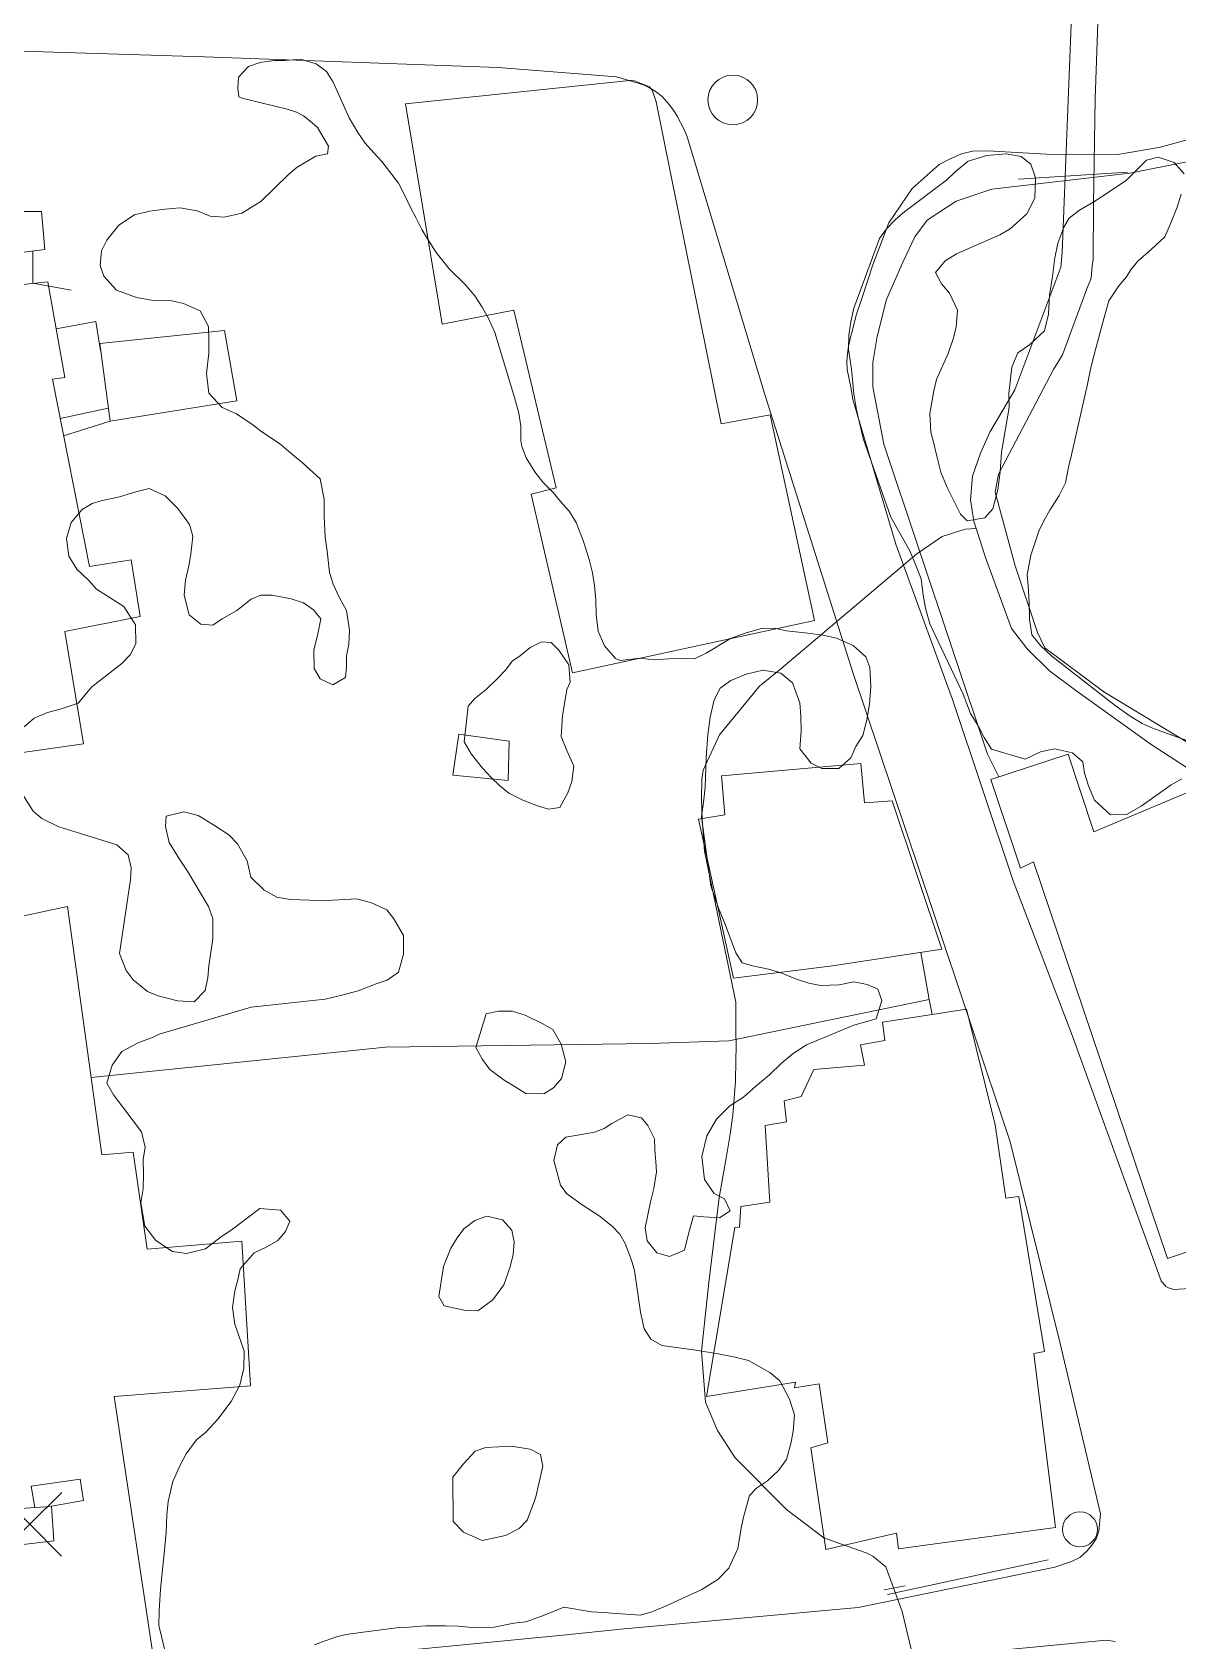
# Model space of a CAD drawing. Header units: metres. Extents: x 4652992 to 4879070, y 2074171 to 2309877.
# Drawn here: x 4654359.8 to 4654410.6, y 2308256 to 2308327.3 of the extents above; entities that cross this region are included whole.
import ezdxf

# ---------------------------------------------------------------- set-up
doc = ezdxf.new("R2010")
doc.units = ezdxf.units.M
doc.header["$MEASUREMENT"] = 0
for name, color, linetype, lineweight in [('Level 1', 2, 'Continuous', 0), ('Level 18', 5, 'Continuous', 0), ('Level 2', 6, 'Continuous', 0), ('Level 28', 5, 'Continuous', 0), ('Level 30', 5, 'Continuous', 0), ('Level 31', 38, 'Continuous', 0), ('Level 35', 4, 'Continuous', 0), ('Level 37', 3, 'Continuous', 0), ('Level 39', 9, 'Continuous', 0), ('Level 40', 1, 'Continuous', 0), ('Level 45', 9, 'Continuous', 0), ('Level 47', 6, 'Continuous', 0), ('Level 61', 4, 'Continuous', 0), ('Level 62', 4, 'Continuous', 0)]:
    doc.layers.add(name, color=color, linetype=linetype, lineweight=lineweight)

# ---------------------------------------------------------------- blocks, each defined once
blk = doc.blocks.new('POSTE_1')
at = {"layer": 'Level 61'}
blk.add_circle((-4.7e-05, -1.9e-05, -2.4e-05), 0.770001, dxfattribs=at)
blk = doc.blocks.new('AL_1')
at = {"layer": 'Level 45'}
blk.add_circle((2.1e-05, 1.3e-05, 3e-05), 1.100002, dxfattribs=at)
blk = doc.blocks.new('COTA_10')
at = {"layer": 'Level 39'}
for p, q in [((-1.408444, 1.419518, 3.9e-05), (1.3e-05, -4e-06, 3.9e-05)), ((1.419535, 1.408453, 3.9e-05), (1.3e-05, -4e-06, 3.9e-05)), ((1.3e-05, -4e-06, 3.9e-05), (-1.419509, -1.408461, 3.9e-05)), ((1.3e-05, -4e-06, 3.9e-05), (1.40847, -1.419526, 3.9e-05))]:
    blk.add_line(p, q, dxfattribs=at)

msp = doc.modelspace()

# ---------------------------------------------------------------- linework, layer by layer
at = {"layer": 'Level 1'}
msp.add_polyline3d([(4654398.950934, 2308254.923819, 1336.8), (4654398.374009, 2308257.320924, 1336.8), (4654397.649095, 2308259.304504, 1336.8), (4654397.079247, 2308259.783915, 1336.8), (4654396.781308, 2308259.923311, 1336.8), (4654395.650817, 2308260.325982, 1336.8), (4654394.911044, 2308260.586343, 1336.8), (4654393.260161, 2308261.846301, 1336), (4654390.981708, 2308264.14384, 1335.56), (4654390.188856, 2308265.349305, 1335.36), (4654389.65707, 2308266.612869, 1335.34), (4654389.4858, 2308268.864647, 1335.32), (4654389.8047, 2308271.90423, 1335.24), (4654390.274862, 2308275.673415, 1335.24), (4654390.593268, 2308277.509494, 1335.16), (4654390.750138, 2308278.491353, 1335.16), (4654390.875495, 2308279.321211, 1335.08), (4654390.98698, 2308280.83486, 1335), (4654391.00544, 2308281.749669, 1334.98), (4654391.023776, 2308282.363602, 1334.98), (4654391.001268, 2308283.080811, 1334.98), (4654391.001515, 2308283.682563, 1334.98), (4654391.011215, 2308284.329915, 1334.98), (4654389.613616, 2308291.026302, 1334.98), (4654389.517484, 2308292.439376, 1334.98), (4654389.484827, 2308293.332842, 1334.98), (4654389.50877, 2308294.199032, 1334.98), (4654389.56398, 2308294.615471, 1334.98), (4654390.28242, 2308296.178876, 1335), (4654392.053199, 2308298.339079, 1334.84), (4654393.007261, 2308299.11232, 1334.78), (4654399.029593, 2308304.208829, 1334), (4654400.157686, 2308304.97859, 1333), (4654401.172857, 2308305.30056, 1332), (4654401.657716, 2308305.332344, 1331.765719)], dxfattribs=at)
at = {"layer": 'Level 18', "color": 30}
for points in [[(4654353.624977, 2308326.665262, 1340.453498), (4654367.465198, 2308326.241093, 1337.213498), (4654380.48285, 2308325.763463, 1334.773498), (4654385.724879, 2308325.34538, 1334.343498), (4654386.726108, 2308325.058144, 1334.263498), (4654386.93931, 2308324.982812, 1334.213498), (4654387.181246, 2308324.863541, 1334.183498), (4654387.438854, 2308324.710663, 1334.163498), (4654387.748182, 2308324.478695, 1334.143498), (4654388.041289, 2308324.136544, 1334.133498), (4654388.242956, 2308323.866726, 1334.123498), (4654388.415359, 2308323.60309, 1334.103498), (4654388.724096, 2308323.015271, 1334.103498), (4654388.845796, 2308322.69418, 1334.103498), (4654392.298404, 2308311.262884, 1334.053498), (4654396.21489, 2308298.900466, 1334.633498), (4654399.704799, 2308288.488569, 1335.28572), (4654403.166768, 2308278.146604, 1336.129534), (4654405.384505, 2308269.211123, 1336.936035), (4654407.171688, 2308261.658887, 1337.533457), (4654407.097853, 2308260.894368, 1337.613457), (4654406.975497, 2308260.541517, 1337.613457), (4654406.82286, 2308260.331394, 1337.623457), (4654406.571955, 2308260.020845, 1337.623457), (4654406.253637, 2308259.716963, 1337.623457), (4654405.878382, 2308259.538717, 1337.633457), (4654405.144093, 2308259.292407, 1337.683457), (4654396.423772, 2308257.510949, 1338.125769)], [(4654412.60824, 2308323.002034, 1334.676035), (4654409.83243, 2308322.229518, 1334.476035), (4654407.94371, 2308321.899787, 1334.366035), (4654404.774436, 2308321.919632, 1334.216035), (4654402.157481, 2308322.060695, 1334.106035), (4654401.490669, 2308322.048571, 1334.036035), (4654401.00963, 2308321.935289, 1334.026035), (4654400.449701, 2308321.677049, 1334.006035), (4654400.015177, 2308321.461438, 1333.996035), (4654398.817363, 2308320.391575, 1333.976035), (4654397.782615, 2308318.87878, 1333.986035), (4654397.084743, 2308317.009298, 1333.916035), (4654396.599778, 2308315.572047, 1333.996035), (4654396.337101, 2308314.780696, 1334.006035), (4654396.173771, 2308314.122247, 1334.016035), (4654396.088038, 2308313.809293, 1334.016035), (4654396.004603, 2308313.403422, 1334.016035), (4654395.954067, 2308313.075274, 1334.016035), (4654395.925641, 2308312.742421, 1334.026035), (4654395.942198, 2308312.369184, 1334.036035), (4654396.113567, 2308311.516261, 1334.056035), (4654396.193029, 2308311.044909, 1334.066035), (4654398.103684, 2308304.630412, 1334.436035), (4654400.604966, 2308297.751303, 1334.726035), (4654403.301663, 2308289.713761, 1335.346035), (4654405.925813, 2308282.831607, 1335.836035), (4654409.86147, 2308271.990824, 1337.006035), (4654410.062235, 2308271.731328, 1336.996035), (4654410.180977, 2308271.667438, 1336.996035), (4654410.414913, 2308271.594657, 1336.966035), (4654413.037913, 2308271.767727, 1337.066035)], [(4654396.423772, 2308257.510949, 1338.125769), (4654386.053983, 2308256.55651, 1339.366922), (4654383.492595, 2308256.293447, 1339.565571), (4654376.7943, 2308255.638841, 1341.581573), (4654371.059088, 2308254.947786, 1343.714359), (4654361.768274, 2308253.960656, 1347.074127), (4654351.425136, 2308253.132041, 1350.577926)], [(4654407.8246, 2308256.0005, 1337.724882), (4654407.41793, 2308256.055716, 1337.724882), (4654399.086617, 2308255.265726, 1337.831976)]]:
    msp.add_polyline3d(points, dxfattribs=at)
at = {"layer": 'Level 2'}
for points in [[(4654413.950868, 2308292.81631, 1332), (4654409.415277, 2308295.759366, 1331.98), (4654406.011398, 2308298.198112, 1331.96), (4654404.909112, 2308299.023544, 1331.91), (4654403.915203, 2308300.002361, 1331.89), (4654403.23093, 2308300.891248, 1331.86), (4654402.076075, 2308304.036552, 1331.83), (4654401.555416, 2308305.649202, 1331.75), (4654401.406302, 2308306.599357, 1331.73), (4654401.499741, 2308307.643388, 1331.72), (4654401.850694, 2308308.660896, 1331.72), (4654402.268218, 2308309.594368, 1331.72), (4654403.368521, 2308311.478757, 1331.71), (4654405.409198, 2308316.906385, 1331.71), (4654405.471145, 2308317.566218, 1331.72), (4654406.103533, 2308333.666521, 1331)], [(4654414.422938, 2308293.793058, 1332), (4654410.345416, 2308296.254631, 1331.982125), (4654407.311051, 2308298.087628, 1331.968438), (4654404.70637, 2308300.04481, 1331.913488), (4654404.382245, 2308300.715617, 1331.913488), (4654403.394564, 2308303.674785, 1331.844154), (4654402.508145, 2308306.936986, 1331.740659), (4654402.648071, 2308307.735194, 1331.740659), (4654405.093292, 2308312.368885, 1331.71), (4654405.489049, 2308313.032344, 1331.71), (4654406.560414, 2308315.955679, 1331.71), (4654406.751506, 2308316.428678, 1331.71), (4654406.801559, 2308316.971327, 1331.71), (4654406.842015, 2308317.253533, 1331.71), (4654406.862194, 2308319.710723, 1331.594361), (4654406.926935, 2308324.378888, 1331.411807), (4654407.196393, 2308331.981644, 1331.0889)]]:
    msp.add_polyline3d(points, dxfattribs=at)
at = {"layer": 'Level 28'}
msp.add_line((4654404.843054, 2308259.619232, 1337.893184), (4654397.735525, 2308258.079912, 1338.268184), dxfattribs=at)
at = {"layer": 'Level 30', "color": 1}
for points in [[(4654394.488791, 2308301.253533, 1336.170047), (4654383.765071, 2308298.936532, 1336.270047), (4654381.935346, 2308306.850794, 1336.200047), (4654383.051029, 2308307.126906, 1336.260047), (4654381.175842, 2308315.011971, 1336.800047), (4654377.998579, 2308314.388423, 1337.080047), (4654376.36832, 2308324.147817, 1337.130047), (4654386.440096, 2308325.197174, 1336.760047), (4654387.180562, 2308324.900389, 1336.740047), (4654387.3057, 2308324.757353, 1336.740047), (4654387.481709, 2308324.238477, 1336.740047), (4654390.355208, 2308309.96689, 1336.180047), (4654392.528509, 2308310.360546, 1336.060047), (4654394.488791, 2308301.253533, 1336.170047)], [(4654359.370558, 2308319.378847, 1346.670047), (4654360.239092, 2308319.383707, 1346.600047), (4654360.383097, 2308317.695633, 1346.590047), (4654359.099221, 2308317.529881, 1346.720047)], [(4654353.930592, 2308315.555291, 1352.510047), (4654360.514702, 2308316.26636, 1352.140047), (4654361.26921, 2308312.023101, 1352.210047), (4654360.726548, 2308311.941854, 1352.100047), (4654362.359323, 2308303.640161, 1350.010047), (4654364.218619, 2308303.932981, 1349.870047), (4654364.61811, 2308301.42238, 1349.880047), (4654361.272171, 2308300.765537, 1350.330047), (4654362.103912, 2308295.790158, 1349.930047), (4654357.319765, 2308295.098124, 1350.520047)], [(4654400.138561, 2308286.682393, 1337.300047), (4654395.297593, 2308285.942794, 1337.950047), (4654390.911551, 2308285.393258, 1337.030047), (4654389.352808, 2308292.450507, 1336.970047), (4654390.525786, 2308292.6433, 1337.030047), (4654390.372078, 2308294.363434, 1336.300047), (4654396.542558, 2308294.906576, 1336.370047), (4654396.717004, 2308293.174308, 1337.200047), (4654397.936002, 2308293.256717, 1337.100047), (4654400.138561, 2308286.682393, 1337.300047)], [(4654410.131839, 2308272.97018, 1338.589491), (4654404.192643, 2308290.555245, 1337.549491), (4654403.616953, 2308290.27514, 1337.499491), (4654402.307215, 2308294.209143, 1336.809491), (4654405.738097, 2308295.322616, 1336.629491), (4654406.877161, 2308291.8886, 1337.779491), (4654411.871712, 2308293.985217, 1337.879491), (4654412.471934, 2308292.141883, 1337.999491), (4654415.109697, 2308291.204547, 1337.739491), (4654416.307946, 2308291.623409, 1337.399491), (4654417.71733, 2308287.575536, 1337.669491), (4654417.072727, 2308287.37187, 1337.819491), (4654418.238702, 2308284.024926, 1338.669491), (4654420.200754, 2308284.800023, 1338.219491), (4654422.885781, 2308277.266023, 1338.239491), (4654410.131839, 2308272.97018, 1338.589491)], [(4654359.168105, 2308288.107142, 1351.020047), (4654361.393369, 2308288.57882, 1351.580047), (4654362.912048, 2308277.573649, 1352.080047), (4654364.297261, 2308277.680315, 1352.000047), (4654364.919734, 2308273.389606, 1355.510047), (4654369.112285, 2308273.73948, 1354.500047), (4654369.503364, 2308267.327648, 1354.480047), (4654363.459886, 2308266.86402, 1355.800047), (4654365.178555, 2308255.44739, 1352.610047), (4654350.994276, 2308254.322812, 1353.300047)], [(4654405.177436, 2308261.053791, 1339.070047), (4654398.213423, 2308260.106949, 1339.070047), (4654398.131232, 2308260.794786, 1339.040047), (4654395.002079, 2308260.069487, 1338.180047), (4654394.338144, 2308264.58712, 1338.290047), (4654395.084422, 2308264.79918, 1338.590047), (4654394.70264, 2308267.415319, 1341.680047), (4654393.61395, 2308267.23715, 1341.600047), (4654393.648262, 2308267.499615, 1341.620047), (4654389.713795, 2308266.859878, 1337.870047), (4654390.969183, 2308274.346937, 1337.740047), (4654391.16624, 2308274.359202, 1337.770047), (4654391.237232, 2308275.284361, 1336.920047), (4654392.51555, 2308275.476366, 1337.310047), (4654392.30357, 2308278.865757, 1337.230047), (4654393.257874, 2308279.033818, 1337.490047), (4654393.14409, 2308279.967233, 1337.460047), (4654393.900375, 2308280.154058, 1337.610047), (4654394.466659, 2308281.352069, 1337.650047), (4654396.709897, 2308281.548056, 1337.910047), (4654396.540215, 2308282.43935, 1337.950047), (4654397.608234, 2308282.629597, 1338.070047), (4654397.501528, 2308283.453627, 1338.010047), (4654401.235047, 2308284.027977, 1338.120047), (4654402.495473, 2308278.898681, 1338.310047), (4654402.970766, 2308275.646256, 1341.380047), (4654403.553548, 2308275.715651, 1341.160047), (4654404.690433, 2308268.855438, 1341.070047), (4654404.210048, 2308268.756678, 1341.210047), (4654405.177436, 2308261.053791, 1339.070047)], [(4654360.787456, 2308260.466545, 1352.580047), (4654358.690634, 2308260.201306, 1352.590047), (4654358.487358, 2308261.826556, 1352.420047), (4654359.942742, 2308261.941, 1352.360047), (4654359.775132, 2308262.88812, 1352.410047), (4654361.955647, 2308263.188419, 1352.450047), (4654362.094151, 2308262.247449, 1352.510047), (4654360.686548, 2308262.002353, 1352.450047), (4654360.787456, 2308260.466545, 1352.580047)]]:
    msp.add_polyline3d(points, dxfattribs=at)
msp.add_3dface([(4654363.274411, 2308310.090499, 1346.580047), (4654362.818265, 2308313.52485, 1345.880047), (4654368.353848, 2308314.109114, 1345.590047), (4654368.901328, 2308310.988388, 1346.370047)], dxfattribs=at)
at = {"layer": 'Level 31'}
for p, q in [((4654363.19898, 2308310.658422, 1346.464291), (4654361.068166, 2308310.204931, 1346.754291)), ((4654363.274411, 2308310.090499, 1346.580047), (4654361.22031, 2308309.431369, 1346.740047))]:
    msp.add_line(p, q, dxfattribs=at)
msp.add_3dface([(4654380.92448, 2308294.152421, 1344.346102), (4654378.474203, 2308294.395339, 1344.326102), (4654378.730818, 2308296.21232, 1344.346102), (4654380.966729, 2308295.907437, 1344.186102)], dxfattribs=at)
at = {"layer": 'Level 35'}
for p, q in [((4654359.860855, 2308317.62821, 1346.642926), (4654359.857869, 2308316.195424, 1346.062927)), ((4654359.857869, 2308316.195424, 1346.062927), (4654361.559194, 2308315.89594, 1345.992927)), ((4654360.688033, 2308261.979734, 1352.451961), (4654359.942742, 2308261.941, 1352.360046))]:
    msp.add_line(p, q, dxfattribs=at)
at = {"layer": 'Level 37'}
msp.add_line((4654399.569905, 2308284.459817, 1336.668339), (4654399.708686, 2308283.793168, 1336.868339), dxfattribs=at)
for points in [[(4654438.344926, 2308327.390331, 1341.705477), (4654431.884416, 2308328.452764, 1341.525477), (4654427.327845, 2308327.281431, 1339.545477), (4654419.892929, 2308324.923293, 1337.365477), (4654411.074106, 2308321.587953, 1336.005477), (4654408.468633, 2308321.071795, 1335.745477), (4654402.350211, 2308320.371786, 1335.605477), (4654400.768866, 2308319.839592, 1335.865477), (4654399.492063, 2308318.994662, 1335.805477), (4654398.940171, 2308318.259271, 1335.745477), (4654398.417073, 2308317.161207, 1335.685477), (4654397.685367, 2308315.471859, 1335.585477), (4654397.277299, 2308313.837776, 1335.565477), (4654397.084663, 2308312.685011, 1335.625477), (4654397.078541, 2308311.601139, 1335.665477), (4654397.560903, 2308309.064778, 1335.705477), (4654402.168341, 2308295.327438, 1335.785477), (4654402.665164, 2308294.325314, 1335.735583)], [(4654362.439575, 2308280.997441, 1348.40834), (4654375.484071, 2308282.336381, 1345.12834), (4654387.199453, 2308282.496838, 1337.68834), (4654390.703803, 2308282.624796, 1336.12834), (4654399.569905, 2308284.459817, 1336.66834), (4654399.20143, 2308286.539219, 1336.52834)]]:
    msp.add_polyline3d(points, dxfattribs=at)
at = {"layer": 'Level 40', "color": 3}
for points in [[(4654359.471655, 2308296.537057, 1351.770038), (4654359.907766, 2308296.92845, 1351.750038), (4654360.511533, 2308297.178643, 1351.750038), (4654361.06098, 2308297.319428, 1351.750038), (4654361.866973, 2308297.587333, 1351.750038), (4654362.466043, 2308298.306951, 1351.750038), (4654363.804446, 2308299.338781, 1351.750038), (4654364.182202, 2308299.742505, 1351.750038), (4654364.412051, 2308300.237925, 1351.750038), (4654364.406692, 2308301.055037, 1351.610038), (4654363.883313, 2308301.875831, 1351.410038), (4654362.677169, 2308302.644453, 1351.470038), (4654362.331535, 2308303.019699, 1351.450038), (4654361.800514, 2308303.524783, 1351.430038), (4654361.45197, 2308304.097084, 1351.390038), (4654361.34965, 2308304.889351, 1351.290038), (4654361.54741, 2308305.587991, 1351.110038), (4654362.038965, 2308306.164108, 1350.910038), (4654362.479112, 2308306.433763, 1350.770038), (4654362.887831, 2308306.558951, 1350.510038), (4654363.689557, 2308306.737094, 1350.010038), (4654364.424624, 2308306.959544, 1349.730038), (4654365.006391, 2308307.10861, 1349.550038), (4654365.71271, 2308306.778036, 1349.410038), (4654366.27807, 2308306.220365, 1349.310038), (4654366.79427, 2308305.506863, 1349.370038), (4654366.941713, 2308304.992165, 1349.390038), (4654366.859539, 2308304.193549, 1349.470038), (4654366.76099, 2308303.670386, 1349.610038), (4654366.62271, 2308303.034732, 1349.690038), (4654366.554231, 2308302.369219, 1349.830038), (4654366.778423, 2308301.505868, 1349.830038), (4654367.299123, 2308301.09363, 1349.690038), (4654367.836892, 2308301.040443, 1349.370038), (4654368.251004, 2308301.330709, 1348.830038), (4654368.894502, 2308301.693393, 1348.630038), (4654369.537106, 2308302.192262, 1348.630038), (4654369.958397, 2308302.375237, 1348.330038), (4654370.461828, 2308302.374637, 1348.030038), (4654371.296536, 2308302.213375, 1347.830038), (4654371.85293, 2308302.035367, 1347.550038), (4654372.287221, 2308301.71694, 1347.530038), (4654372.615123, 2308301.330329, 1347.530038), (4654372.485147, 2308300.6627, 1347.490038), (4654372.310279, 2308299.929002, 1347.510038), (4654372.31878, 2308299.126337, 1347.590038), (4654372.584059, 2308298.662294, 1347.630038), (4654373.153918, 2308298.405887, 1347.610038), (4654373.7119, 2308298.726197, 1347.410038), (4654373.754112, 2308299.200821, 1347.150038), (4654373.752557, 2308299.684693, 1347.010038), (4654373.851107, 2308300.207856, 1346.930038), (4654373.892425, 2308300.818665, 1346.770038), (4654373.762052, 2308301.692414, 1346.570038), (4654373.434382, 2308302.290526, 1346.510038), (4654373.161924, 2308302.861861, 1346.530038), (4654372.999892, 2308303.379641, 1346.530038), (4654372.899822, 2308304.322541, 1346.530038), (4654372.806698, 2308304.946647, 1346.250038), (4654372.76184, 2308305.862769, 1346.030038), (4654372.761642, 2308306.633458, 1345.930038), (4654372.590645, 2308307.530902, 1345.850038), (4654371.787828, 2308308.259633, 1346.130038), (4654371.192166, 2308308.748154, 1346.190038), (4654370.778749, 2308309.092391, 1346.270038), (4654370.008021, 2308309.617902, 1346.510038), (4654369.602907, 2308309.930163, 1346.530038), (4654368.884249, 2308310.414451, 1346.670038), (4654368.241446, 2308310.686272, 1346.770038), (4654367.648034, 2308311.325424, 1346.790038), (4654367.546839, 2308312.193007, 1346.750038), (4654367.651012, 2308313.09275, 1346.730038), (4654367.66001, 2308313.695278, 1346.730038), (4654367.633545, 2308314.275078, 1346.710038), (4654367.266376, 2308314.972201, 1346.650038), (4654366.527737, 2308315.294492, 1346.650038), (4654366.02027, 2308315.416831, 1346.650038), (4654365.110368, 2308315.442874, 1346.650038), (4654364.450727, 2308315.567145, 1346.590038), (4654363.559914, 2308315.891369, 1346.530038), (4654363.007125, 2308316.506827, 1346.490038), (4654362.835665, 2308316.981268, 1346.410038), (4654362.901001, 2308317.632335, 1346.410038), (4654363.127707, 2308318.113307, 1346.410038), (4654363.667296, 2308318.76994, 1346.410038), (4654364.361971, 2308319.227585, 1346.050038), (4654365.022969, 2308319.390132, 1345.890038), (4654365.700573, 2308319.488726, 1345.790038), (4654366.383338, 2308319.540898, 1345.730038), (4654367.133655, 2308319.412578, 1345.710038), (4654367.706656, 2308319.170617, 1345.950038), (4654368.338245, 2308319.127828, 1346.050038), (4654369.110792, 2308319.312136, 1346.010038), (4654369.955623, 2308319.828718, 1345.870038), (4654371.191011, 2308321.018311, 1345.650038), (4654371.567642, 2308321.346719, 1345.530038), (4654372.391598, 2308321.83749, 1345.290038), (4654372.917029, 2308321.938017, 1344.970038), (4654372.960134, 2308322.276456, 1344.590038), (4654372.469075, 2308323.105532, 1344.370038), (4654372.136906, 2308323.40238, 1343.810038), (4654371.847378, 2308323.614664, 1343.390038), (4654371.533834, 2308323.786691, 1342.910038), (4654371.120185, 2308323.919426, 1342.630038), (4654369.309149, 2308324.36254, 1342.610038), (4654369.049692, 2308324.432473, 1342.050038), (4654368.979891, 2308324.462333, 1341.450038), (4654368.941748, 2308324.848161, 1340.830038), (4654368.969371, 2308325.325868, 1340.650038), (4654369.40975, 2308325.807024, 1340.630038), (4654369.921716, 2308325.98595, 1340.570038), (4654370.549268, 2308326.064899, 1340.330038), (4654371.023522, 2308326.070464, 1340.130038), (4654371.70943, 2308326.137083, 1339.730038), (4654372.411713, 2308325.928248, 1339.590038), (4654372.872039, 2308325.58921, 1339.590038), (4654373.163353, 2308325.104555, 1339.590038), (4654373.874567, 2308323.533867, 1339.690038), (4654374.251165, 2308322.880085, 1339.750038), (4654374.574799, 2308322.403711, 1339.890038), (4654374.96936, 2308321.972794, 1339.990038), (4654375.314993, 2308321.597548, 1340.050038), (4654376.052938, 2308320.640752, 1340.210038), (4654376.346269, 2308320.095228, 1340.290038), (4654376.595835, 2308319.558951, 1340.430038), (4654376.843382, 2308319.083544, 1340.630038), (4654377.099233, 2308318.576161, 1340.950038), (4654377.344762, 2308318.161624, 1341.230038), (4654377.73393, 2308317.565628, 1341.210038), (4654378.319932, 2308316.822266, 1341.190038), (4654379.012324, 2308316.147089, 1341.450038), (4654379.434937, 2308315.634691, 1341.590038), (4654379.770018, 2308315.140788, 1341.690038), (4654380.066492, 2308314.60971, 1341.750038), (4654380.332664, 2308314.009482, 1341.830038), (4654381.202966, 2308311.135878, 1342.050038), (4654381.388784, 2308310.446853, 1342.050038), (4654381.476747, 2308309.86917, 1342.050038), (4654381.476052, 2308309.234666, 1341.990038), (4654381.524748, 2308308.967494, 1341.510038), (4654381.7191, 2308308.457995, 1341.510038), (4654382.105126, 2308307.847552, 1341.510038), (4654382.461081, 2308307.379461, 1341.510038), (4654382.910854, 2308306.921766, 1341.130038), (4654383.235613, 2308306.520709, 1340.510038), (4654383.615585, 2308306.092874, 1339.890038), (4654383.932933, 2308305.587608, 1339.670038), (4654384.248926, 2308304.795524, 1339.670038), (4654384.508581, 2308303.954901, 1339.490038), (4654384.654899, 2308303.364887, 1339.230038), (4654384.746005, 2308302.80165, 1339.110038), (4654384.806808, 2308302.169262, 1339.070038), (4654384.814417, 2308301.502782, 1339.010038), (4654384.914719, 2308300.771384, 1338.990038), (4654385.186052, 2308300.124733, 1338.990038), (4654385.675324, 2308299.568028, 1338.990038), (4654385.884729, 2308299.478449, 1338.530038), (4654386.776005, 2308299.577227, 1338.290038), (4654387.354399, 2308299.500345, 1338.230038), (4654388.022575, 2308299.5556, 1338.150038), (4654388.652145, 2308299.573679, 1338.110038), (4654389.181612, 2308299.552468, 1338.110038), (4654389.694703, 2308299.80671, 1338.030038), (4654390.766901, 2308300.456578, 1337.910038), (4654391.461344, 2308300.702722, 1337.910038), (4654392.143216, 2308300.891079, 1337.910038), (4654392.72902, 2308300.918406, 1337.850038), (4654393.251076, 2308300.792985, 1337.850038), (4654394.203619, 2308300.682378, 1337.850038), (4654394.858099, 2308300.60453, 1337.810038), (4654395.470831, 2308300.47506, 1337.770038), (4654396.206328, 2308300.138322, 1337.710038), (4654396.769669, 2308299.64152, 1337.690038), (4654396.941129, 2308299.167079, 1337.670038), (4654396.987112, 2308298.326273, 1337.710038), (4654396.937258, 2308297.535938, 1337.730038), (4654396.818728, 2308296.850779, 1337.750038), (4654396.635557, 2308296.149057, 1337.750038), (4654396.332763, 2308295.669051, 1337.790038), (4654396.099772, 2308295.159185, 1337.790038), (4654395.57186, 2308294.696524, 1337.850038), (4654394.822436, 2308294.688659, 1337.890038), (4654394.340111, 2308294.926571, 1337.890038), (4654393.851963, 2308295.558591, 1337.930038), (4654393.90496, 2308296.363373, 1337.950038), (4654393.894208, 2308297.015406, 1337.950038), (4654393.838566, 2308297.601371, 1337.950038), (4654393.526841, 2308298.483218, 1337.950038), (4654393.009284, 2308298.909902, 1337.970038), (4654392.200611, 2308299.050553, 1338.050038), (4654391.460384, 2308298.874526, 1338.170038), (4654390.788834, 2308298.593323, 1338.250038), (4654390.318384, 2308298.254518, 1338.370038), (4654390.053072, 2308297.73637, 1338.630038), (4654389.868776, 2308296.959332, 1338.930038), (4654389.760567, 2308296.181328, 1339.450038), (4654389.695893, 2308295.182575, 1339.510038), (4654389.652754, 2308293.861945, 1339.510038), (4654389.594829, 2308293.315088, 1339.530038), (4654389.489762, 2308292.55153, 1339.690038), (4654389.906453, 2308289.48667, 1339.690038), (4654390.239946, 2308288.494449, 1339.710038), (4654390.550778, 2308287.748787, 1339.690038), (4654391.015338, 2308286.517321, 1339.630038), (4654391.286902, 2308286.082172, 1339.630038), (4654391.744318, 2308285.940188, 1339.450038), (4654392.462314, 2308285.803587, 1339.170038), (4654393.047886, 2308285.619413, 1338.930038), (4654393.650065, 2308285.371287, 1338.830038), (4654394.250226, 2308285.184031, 1338.610038), (4654394.760836, 2308285.076139, 1338.430038), (4654395.58949, 2308285.097485, 1338.170038), (4654396.244202, 2308285.231138, 1338.090038), (4654396.830899, 2308285.12228, 1338.090038), (4654397.304921, 2308284.916345, 1338.050038), (4654397.484684, 2308284.409928, 1338.050038), (4654397.232605, 2308283.601881, 1338.110038), (4654396.238974, 2308283.31318, 1338.170038), (4654394.14195, 2308282.441645, 1338.190038), (4654393.553665, 2308282.052185, 1338.190038), (4654393.035182, 2308281.632864, 1338.190038), (4654392.494699, 2308281.112417, 1338.190038), (4654391.87813, 2308280.592936, 1338.190038), (4654391.350218, 2308280.130276, 1338.250038), (4654390.747345, 2308279.743897, 1337.990038), (4654390.158828, 2308279.142935, 1337.990038), (4654389.723379, 2308278.403855, 1337.970038), (4654389.496209, 2308277.49988, 1337.710038), (4654389.624333, 2308276.475499, 1337.550038), (4654390.054125, 2308275.855809, 1337.450038), (4654390.507272, 2308275.624063, 1337.290038), (4654390.756838, 2308275.087786, 1337.230038), (4654390.278085, 2308274.780957, 1337.210038), (4654389.584999, 2308274.82163, 1337.210038), (4654389.137905, 2308274.870768, 1337.490038), (4654388.930716, 2308274.128789, 1337.550038), (4654388.728689, 2308273.340387, 1337.690038), (4654388.071727, 2308273.056102, 1337.870038), (4654387.51219, 2308273.219664, 1337.930038), (4654387.07813, 2308273.749592, 1338.010038), (4654386.990167, 2308274.327275, 1338.490038), (4654387.226996, 2308275.486092, 1338.570038), (4654387.370437, 2308276.075323, 1338.570038), (4654387.48695, 2308276.821351, 1338.690038), (4654387.461378, 2308277.264966, 1339.110038), (4654387.422342, 2308277.786979, 1339.270038), (4654387.406199, 2308278.273933, 1339.710038), (4654387.107706, 2308278.86588, 1340.130038), (4654386.831874, 2308279.211267, 1340.450038), (4654386.219142, 2308279.340737, 1340.730038), (4654385.511004, 2308278.96149, 1340.890038), (4654385.170961, 2308278.731126, 1341.250038), (4654384.741367, 2308278.580128, 1342.150038), (4654384.421306, 2308278.51176, 1342.630038), (4654383.992836, 2308278.436077, 1343.010038), (4654383.470549, 2308278.349996, 1343.010038), (4654383.108507, 2308278.018506, 1343.390038), (4654382.939924, 2308277.313701, 1343.410038), (4654383.236829, 2308276.223436, 1343.050038), (4654383.506375, 2308275.849156, 1342.690038), (4654384.192713, 2308275.356586, 1342.430038), (4654384.955138, 2308274.86305, 1342.370038), (4654385.527907, 2308274.409589, 1341.770038), (4654385.862094, 2308274.051871, 1341.510038), (4654386.107624, 2308273.637334, 1341.290038), (4654386.389278, 2308272.897837, 1341.250038), (4654386.520114, 2308272.447091, 1340.690038), (4654386.788039, 2308270.592302, 1340.030038), (4654386.94984, 2308269.86302, 1339.510038), (4654387.244296, 2308269.392812, 1339.230038), (4654387.734925, 2308269.122924, 1339.330038), (4654389.230398, 2308268.912707, 1339.350038), (4654390.231869, 2308268.74643, 1339.250038), (4654390.979043, 2308268.603663, 1339.290038), (4654391.570901, 2308268.448383, 1339.350038), (4654392.508392, 2308267.917855, 1339.370038), (4654392.962432, 2308267.549924, 1339.390038), (4654393.380547, 2308266.736262, 1339.630038), (4654393.610131, 2308266.037989, 1339.810038), (4654393.54367, 2308265.311606, 1340.310038), (4654393.441978, 2308264.773997, 1340.750038), (4654393.255664, 2308264.057828, 1340.810038), (4654392.905962, 2308263.572623, 1340.890038), (4654392.41037, 2308263.118244, 1341.110038), (4654391.928475, 2308262.796968, 1341.290038), (4654391.613342, 2308262.470676, 1341.530038), (4654391.344424, 2308261.515079, 1341.850038), (4654391.237571, 2308261.023892, 1341.950038), (4654391.101078, 2308260.115868, 1341.990038), (4654390.698842, 2308259.248884, 1342.170038), (4654390.208411, 2308258.748082, 1342.350038), (4654389.502291, 2308258.307966, 1342.530038), (4654387.890073, 2308257.560654, 1342.930038), (4654387.286306, 2308257.310461, 1343.130038), (4654386.780625, 2308257.160428, 1343.310038), (4654385.698801, 2308257.23791, 1343.610038), (4654385.143299, 2308257.279733, 1343.790038), (4654384.616976, 2308257.315391, 1343.830038), (4654383.378941, 2308257.516544, 1343.830038), (4654382.557234, 2308257.176405, 1343.830038), (4654381.698047, 2308256.874407, 1343.830038), (4654381.164313, 2308256.805856, 1343.830038), (4654380.304232, 2308256.640043, 1343.870038), (4654379.457847, 2308256.607334, 1344.070038), (4654378.724137, 2308256.671701, 1344.250038), (4654378.147761, 2308256.687714, 1344.390038), (4654377.278484, 2308256.690063, 1344.930038), (4654376.830265, 2308256.663885, 1345.290038), (4654376.393492, 2308256.620178, 1345.830038), (4654375.977594, 2308256.602282, 1346.190038), (4654374.264843, 2308256.374866, 1346.190038), (4654373.745698, 2308256.303233, 1346.890038), (4654373.360995, 2308256.218302, 1347.370038), (4654372.816709, 2308256.031095, 1347.850038), (4654372.33392, 2308255.846003, 1348.230038)], [(4654402.340755, 2308295.549839, 1336.667697), (4654402.017495, 2308296.067992, 1336.607697), (4654401.730549, 2308296.609454, 1336.547697), (4654401.407289, 2308297.127607, 1336.507697), (4654401.080939, 2308297.9875, 1336.427697), (4654399.611383, 2308301.105289, 1336.107697), (4654399.4198, 2308301.797072, 1336.087697), (4654399.313093, 2308302.377836, 1336.047697), (4654399.220708, 2308303.095097, 1336.027697), (4654398.999893, 2308303.653543, 1336.027697), (4654398.712361, 2308304.334663, 1335.967697), (4654397.870265, 2308305.831042, 1335.967697), (4654396.652403, 2308309.314067, 1335.967697), (4654396.354112, 2308310.586613, 1335.967697), (4654396.24357, 2308311.29222, 1335.967697), (4654396.139683, 2308312.384012, 1335.967697), (4654396.005233, 2308313.26523, 1336.007697), (4654396.019128, 2308313.897941, 1336.007697), (4654396.101071, 2308314.485215, 1336.027697), (4654396.234238, 2308315.092635, 1336.067697), (4654397.379821, 2308318.183052, 1336.067697), (4654397.692481, 2308318.612879, 1336.067697), (4654398.076439, 2308319.012085, 1336.047697), (4654398.498628, 2308319.372177, 1336.047697), (4654400.348133, 2308320.762955, 1336.047697), (4654400.725594, 2308321.132531, 1336.007697), (4654401.299534, 2308321.615484, 1335.987697), (4654402.132678, 2308321.857431, 1335.987697), (4654402.992978, 2308321.938582, 1335.987697), (4654403.652221, 2308321.814303, 1335.987697), (4654404.077341, 2308321.476101, 1335.987697), (4654404.288411, 2308320.873209, 1335.987697), (4654404.26078, 2308319.964342, 1335.987697), (4654403.907813, 2308319.279497, 1335.987697), (4654403.169129, 2308318.614422, 1335.987697), (4654402.703545, 2308318.34105, 1335.987697), (4654400.788811, 2308317.506736, 1335.987697), (4654400.283664, 2308317.195242, 1335.967697), (4654399.858814, 2308316.680677, 1335.967697), (4654400.122438, 2308316.175168, 1335.907697), (4654400.483343, 2308315.757559, 1335.907697), (4654400.832429, 2308315.001373, 1335.907697), (4654400.777641, 2308314.253302, 1335.907697), (4654400.634144, 2308313.741095, 1335.907697), (4654400.413441, 2308313.09022, 1335.907697), (4654399.908564, 2308311.925959, 1335.847697), (4654399.783224, 2308311.425405, 1335.787697), (4654399.610337, 2308310.423308, 1335.727697), (4654399.64692, 2308309.593848, 1335.607697), (4654399.788025, 2308309.098814, 1335.467697), (4654399.912889, 2308308.529705, 1335.327697), (4654400.086315, 2308307.826268, 1335.267697), (4654400.373848, 2308307.145148, 1335.187697), (4654400.95807, 2308305.967012, 1335.187697), (4654401.267166, 2308305.668916, 1334.907697), (4654402.044508, 2308305.798664, 1334.627697), (4654402.398648, 2308306.204192, 1334.487697), (4654402.6136, 2308307.042333, 1334.327697), (4654402.726107, 2308307.84018, 1334.267697), (4654402.77706, 2308308.713093, 1334.267697), (4654403.116338, 2308310.687659, 1334.307697), (4654403.112076, 2308311.308715, 1334.347697), (4654403.242898, 2308312.474771, 1334.407697), (4654403.508329, 2308313.116162, 1334.407697), (4654404.023219, 2308313.472101, 1334.587697), (4654404.689275, 2308314.090561, 1334.727697), (4654404.866582, 2308314.828157, 1334.867697), (4654404.911039, 2308315.67144, 1335.227697), (4654405.044951, 2308316.495756, 1335.667697), (4654405.149044, 2308317.326395, 1335.587697), (4654405.277046, 2308317.981422, 1335.707697), (4654405.540559, 2308318.685235, 1336.067697), (4654405.78384, 2308319.083262, 1336.347697), (4654406.235847, 2308319.437031, 1336.547697), (4654406.879753, 2308319.812126, 1336.827697), (4654407.591122, 2308320.281444, 1337.307697), (4654408.320647, 2308320.762415, 1337.127697), (4654408.801885, 2308321.24952, 1337.047697), (4654409.204, 2308321.66038, 1337.027697), (4654409.729807, 2308321.781448, 1336.967697), (4654410.429198, 2308321.555633, 1336.947697), (4654410.878226, 2308321.04182, 1336.867697)], [(4654410.742983, 2308320.140266, 1336.827697), (4654410.571586, 2308319.57196, 1336.807697), (4654410.299659, 2308318.900938, 1336.767697), (4654410.01932, 2308318.262708, 1336.667697), (4654409.410983, 2308317.694025, 1336.587697), (4654408.833795, 2308317.196257, 1336.387697), (4654408.534126, 2308316.825691, 1335.927697), (4654408.318746, 2308316.483763, 1335.587697), (4654407.982764, 2308316.089889, 1335.387697), (4654407.540343, 2308315.424011, 1335.287697), (4654407.256597, 2308314.414411, 1335.207697), (4654407.08062, 2308313.754053, 1334.927697), (4654406.87866, 2308312.975173, 1334.847697), (4654406.717592, 2308312.311653, 1334.687697), (4654406.587673, 2308311.719048, 1334.607697), (4654405.887443, 2308308.596215, 1334.587697), (4654405.752359, 2308308.051216, 1334.587697), (4654405.614614, 2308307.351744, 1334.627697), (4654405.335605, 2308306.790751, 1334.687697), (4654404.929498, 2308306.14818, 1334.767697), (4654404.673225, 2308305.690893, 1334.807697), (4654404.443522, 2308305.212468, 1334.807697), (4654404.083901, 2308304.141438, 1334.867697), (4654403.925337, 2308303.275838, 1335.027697), (4654403.970491, 2308302.770141, 1335.167697), (4654404.006488, 2308302.080341, 1335.407697), (4654404.026246, 2308301.316464, 1335.727697), (4654404.121879, 2308300.614018, 1335.407697), (4654404.502858, 2308300.145642, 1335.467697), (4654405.006356, 2308299.66679, 1335.547697), (4654407.820857, 2308297.488626, 1335.827697), (4654408.479942, 2308297.007793, 1335.867697), (4654409.019168, 2308296.691908, 1335.927697), (4654409.514998, 2308296.462744, 1335.947697), (4654412.596419, 2308295.359762, 1336.607697)], [(4654378.969767, 2308295.874497, 1345.78), (4654379.281111, 2308295.338468, 1345.72), (4654379.784471, 2308294.701143, 1345.66), (4654380.168113, 2308294.286309, 1345.66), (4654380.53516, 2308293.93565, 1345.6), (4654380.952383, 2308293.604706, 1345.56), (4654381.572287, 2308293.291536, 1345.1), (4654382.219451, 2308293.033262, 1344.72), (4654382.706996, 2308292.884595, 1344.2), (4654383.212709, 2308292.959573, 1344), (4654383.569065, 2308293.612132, 1343.68), (4654383.741312, 2308294.121658, 1343.56), (4654383.828216, 2308294.800904, 1343.34), (4654383.519239, 2308295.488092, 1343.28), (4654383.273873, 2308296.116322, 1343.16), (4654383.323632, 2308297.046083, 1343.14), (4654383.423971, 2308297.646656, 1343.14), (4654383.526286, 2308298.186147, 1343.06), (4654383.660609, 2308298.521707, 1342.6), (4654383.61397, 2308299.289875, 1342.56), (4654383.157625, 2308299.932418, 1342.6), (4654382.819815, 2308300.27689, 1342.78), (4654382.397858, 2308300.305516, 1343.08), (4654381.898075, 2308300.047291, 1343.42), (4654381.470201, 2308299.69802, 1343.72), (4654381.093686, 2308299.444042, 1343.94), (4654380.794217, 2308299.052433, 1344.16), (4654380.415335, 2308298.647297, 1344.28), (4654379.95388, 2308298.214135, 1344.48), (4654379.44857, 2308297.790254, 1344.64), (4654379.147124, 2308297.459728, 1344.92), (4654378.969767, 2308295.874497, 1345.78)], [(4654410.772311, 2308294.227163, 1337.767697), (4654410.295066, 2308293.971768, 1337.627697), (4654408.96503, 2308293.028981, 1337.407697), (4654408.321124, 2308292.653886, 1337.327697), (4654407.614492, 2308292.633175, 1337.227697), (4654406.898434, 2308293.281128, 1336.967697), (4654406.634223, 2308293.926295, 1336.827697), (4654406.461384, 2308294.490073, 1336.707697), (4654406.383163, 2308294.987277, 1336.567697), (4654405.92306, 2308295.379408, 1336.567697), (4654405.136133, 2308295.561768, 1336.547697), (4654404.514376, 2308295.430038, 1336.527697), (4654403.835487, 2308295.108872, 1336.567697), (4654402.340755, 2308295.549839, 1336.667697)], [(4654365.442125, 2308256.712915, 1351.910038), (4654365.445963, 2308257.361866, 1351.830038), (4654365.515797, 2308258.314197, 1351.730038), (4654365.677003, 2308259.896982, 1351.410038), (4654365.758284, 2308260.831784, 1351.070038), (4654365.787264, 2308261.596308, 1350.550038), (4654365.85776, 2308262.200952, 1350.250038), (4654366.052609, 2308263.096646, 1350.210038), (4654366.376508, 2308263.813964, 1349.830038), (4654366.653267, 2308264.314582, 1349.670038), (4654367.110484, 2308264.943288, 1349.670038), (4654367.519435, 2308265.279977, 1349.670038), (4654368.054757, 2308265.846847, 1349.670038), (4654368.637219, 2308266.630417, 1349.670038), (4654369.025759, 2308267.364299, 1349.690038), (4654369.20377, 2308268.112443, 1349.930038), (4654369.215018, 2308268.865603, 1350.190038), (4654369.058147, 2308269.336961, 1350.350038), (4654368.80567, 2308270.070292, 1350.490038), (4654368.705368, 2308270.80169, 1350.630038), (4654368.804149, 2308271.536354, 1350.710038), (4654368.940179, 2308272.021376, 1350.730038), (4654369.047032, 2308272.512563, 1350.730038), (4654369.66069, 2308273.229098, 1350.730038), (4654370.220691, 2308273.488539, 1350.730038), (4654370.71089, 2308273.77784, 1350.750038), (4654371.056325, 2308274.173282, 1350.810038), (4654371.247568, 2308274.631527, 1351.050038), (4654370.833258, 2308275.111949, 1351.190038), (4654369.918196, 2308275.184415, 1351.230038), (4654368.642415, 2308274.230017, 1351.370038), (4654368.213714, 2308273.942833, 1351.470038), (4654367.500184, 2308273.398508, 1351.670038), (4654366.662995, 2308273.197637, 1351.750038), (4654366.040835, 2308273.283766, 1351.770038), (4654365.307588, 2308273.771137, 1351.790038), (4654364.81944, 2308274.403158, 1351.790038), (4654364.64755, 2308275.436786, 1351.790038), (4654364.738921, 2308276.067241, 1351.790038), (4654364.757347, 2308276.713109, 1351.850038), (4654364.746596, 2308277.365142, 1351.890038), (4654364.833699, 2308277.905834, 1351.890038), (4654364.677059, 2308278.588694, 1351.890038), (4654363.431218, 2308280.227016, 1351.870038), (4654363.131601, 2308280.743646, 1351.870038), (4654363.365949, 2308281.54033, 1351.790038), (4654363.802291, 2308282.143225, 1351.690038), (4654364.545893, 2308282.545199, 1351.650038), (4654365.193427, 2308282.786144, 1351.570038), (4654365.449972, 2308282.913265, 1351.030038), (4654369.524597, 2308284.10736, 1351.030038), (4654372.808247, 2308284.471279, 1351.030038), (4654373.548475, 2308284.647305, 1351.030038), (4654374.277256, 2308284.840861, 1350.890038), (4654375.074945, 2308285.140743, 1350.750038), (4654375.554591, 2308285.311387, 1350.750038), (4654376.057361, 2308285.658474, 1350.670038), (4654376.27712, 2308286.45824, 1350.610038), (4654376.274904, 2308287.289799, 1350.590038), (4654375.855665, 2308288.028145, 1350.790038), (4654375.545495, 2308288.42612, 1350.790038), (4654374.865211, 2308288.736081, 1350.790038), (4654374.218141, 2308288.918139, 1350.830038), (4654373.415522, 2308288.876181, 1350.950038), (4654372.858896, 2308288.842689, 1350.970038), (4654372.130346, 2308288.860634, 1351.010038), (4654371.267354, 2308288.891876, 1351.010038), (4654370.662926, 2308288.98937, 1351.010038), (4654370.105638, 2308289.303564, 1351.010038), (4654369.514244, 2308289.881847, 1351.010038), (4654369.349301, 2308290.596682, 1350.950038), (4654368.918615, 2308291.352558, 1350.930038), (4654368.546947, 2308291.748416, 1350.890038), (4654367.86577, 2308292.194563, 1350.890038), (4654367.178308, 2308292.611816, 1350.850038), (4654366.542683, 2308292.776345, 1350.610038), (4654365.766993, 2308292.57759, 1350.430038), (4654365.727924, 2308292.117412, 1350.210038), (4654365.89601, 2308291.417024, 1350.110038), (4654366.359015, 2308290.66943, 1349.650038), (4654366.702399, 2308290.143551, 1349.590038), (4654367.641875, 2308288.569964, 1349.590038), (4654367.833085, 2308288.046018, 1349.590038), (4654367.834176, 2308287.139144, 1349.570038), (4654367.649417, 2308285.939103, 1349.590038), (4654367.615508, 2308285.432503, 1349.590038), (4654367.489799, 2308284.854636, 1349.590038), (4654366.999369, 2308284.353835, 1349.670038), (4654366.259373, 2308284.389309, 1349.730038), (4654365.408059, 2308284.614523, 1349.790038), (4654364.930894, 2308284.806012, 1349.790038), (4654364.294608, 2308285.318227, 1349.830038), (4654363.990724, 2308285.745095, 1349.850038), (4654363.694481, 2308286.487674, 1349.950038), (4654364.179619, 2308289.769969, 1350.250038), (4654364.21667, 2308290.291015, 1350.390038), (4654364.081798, 2308290.8635, 1350.530038), (4654363.581972, 2308291.301549, 1351.010038), (4654361.781489, 2308291.863318, 1351.030038), (4654361.009405, 2308292.102012, 1351.270038), (4654360.251016, 2308292.47381, 1351.530038), (4654359.863634, 2308292.797435, 1351.650038), (4654359.412075, 2308293.5275, 1351.670038)], [(4654379.488054, 2308282.327758, 1346.78), (4654379.784779, 2308281.794822, 1346.66), (4654380.100467, 2308281.34887, 1346.56), (4654380.747241, 2308280.878354, 1346.16), (4654381.232418, 2308280.578528, 1346.04), (4654381.702978, 2308280.281795, 1346.04), (4654382.494739, 2308280.265911, 1345.84), (4654382.92143, 2308280.539602, 1345.66), (4654383.285693, 2308280.947832, 1345.56), (4654383.479269, 2308281.695501, 1345.56), (4654383.265507, 2308282.468703, 1345.64), (4654382.903194, 2308283.121679, 1345.76), (4654382.426314, 2308283.389418, 1345.98), (4654381.666546, 2308283.762516, 1346.08), (4654381.091291, 2308283.929743, 1346.24), (4654380.49589, 2308283.934408, 1346.3), (4654379.951459, 2308283.822125, 1346.36), (4654379.488054, 2308282.327758, 1346.78)], [(4654377.845533, 2308271.285674, 1347.16), (4654378.07667, 2308270.872779, 1346.92), (4654379.026867, 2308270.671708, 1346.62), (4654379.572092, 2308270.647329, 1346.56), (4654380.245709, 2308271.141757, 1346.48), (4654380.728493, 2308271.813061, 1346.44), (4654381.007803, 2308272.603251, 1346.42), (4654381.142515, 2308273.151052, 1346.36), (4654381.189517, 2308273.717414, 1346.32), (4654381.085992, 2308274.224632, 1346.26), (4654380.667975, 2308274.692238, 1346.26), (4654379.969452, 2308274.855219, 1346.32), (4654379.438455, 2308274.664263, 1346.38), (4654378.960405, 2308274.295278, 1346.42), (4654378.657776, 2308273.889171, 1346.44), (4654378.374902, 2308273.433386, 1346.46), (4654378.060035, 2308272.620388, 1346.52), (4654377.845533, 2308271.285674, 1347.16)], [(4654378.475692, 2308261.323812, 1344.720038), (4654378.940235, 2308260.84452, 1344.580038), (4654379.766391, 2308260.471674, 1344.440038), (4654380.799572, 2308260.695238, 1344.320038), (4654381.406364, 2308261.008963, 1344.260038), (4654381.763203, 2308261.375542, 1344.160038), (4654382.12957, 2308262.349806, 1344.040038), (4654382.455794, 2308263.774593, 1343.980038), (4654382.351672, 2308264.28437, 1344.040038), (4654381.89508, 2308264.5181, 1344.120038), (4654381.04747, 2308264.651603, 1344.260038), (4654380.504254, 2308264.629284, 1344.440038), (4654379.928453, 2308264.598614, 1344.520038), (4654379.462728, 2308264.43797, 1344.640038), (4654378.940582, 2308263.877708, 1344.800038), (4654378.47089, 2308263.27587, 1344.880038), (4654378.475692, 2308261.323812, 1344.720038)], [(4654366.235877, 2308253.417275, 1350.470038), (4654365.442125, 2308256.712915, 1351.910038)]]:
    msp.add_polyline3d(points, dxfattribs=at)
at = {"layer": 'Level 47'}
for p, q in [((4654403.534185, 2308320.815501, 1334.56), (4654408.364898, 2308321.122826, 1334.62)), ((4654397.574992, 2308258.28258, 1337.798184), (4654398.516558, 2308258.461234, 1337.783184))]:
    msp.add_line(p, q, dxfattribs=at)
at = {"layer": 'Level 62', "extrusion": (-0.009481283543798, -0.0716851366712942, 0.9973822469057587), "elevation": -208260.065425, "flags": 128}
msp.add_lwpolyline([(4311508.448073, 2891178.661199), (4311510.157108, 2891179.214377), (4311510.528896, 2891177.969726)], dxfattribs=at)

# ---------------------------------------------------------------- block references
at = {"layer": 'Level 39'}
msp.add_blockref('COTA_10', (4654359.71805, 2308261.2001, 1350.34685), dxfattribs=at)
at = {"layer": 'Level 45'}
msp.add_blockref('AL_1', (4654390.87495, 2308324.32295, 1334.11005), dxfattribs=at)
at = {"layer": 'Level 61'}
msp.add_blockref('POSTE_1', (4654406.26065, 2308260.96945, 1337.43555), dxfattribs=at)

doc.saveas('drawing.dxf')
